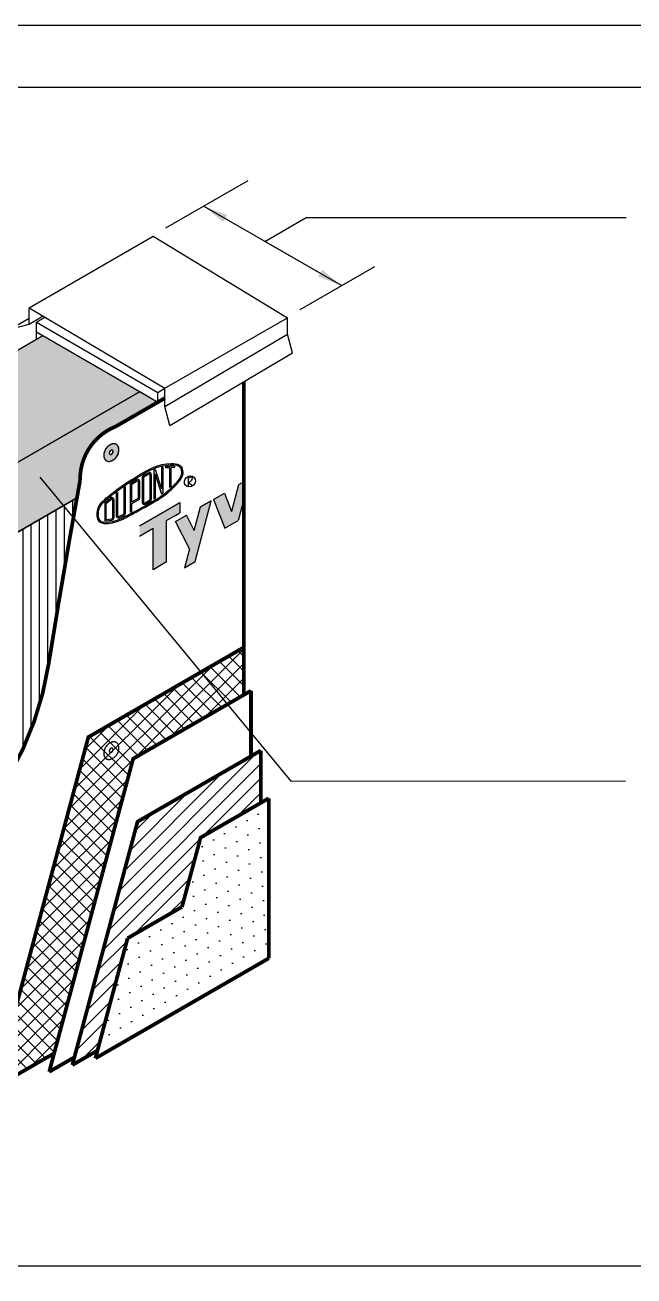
# Model space of a CAD drawing. Extents: x 0 to 51, y 0 to 66.
# Drawn here: x 17.75 to 32.45, y 35.76 to 66 of the extents above; entities that cross this region are included whole.
import ezdxf

# ---------------------------------------------------------------- set-up
doc = ezdxf.new("R2010")
doc.units = 0
doc.header["$LTSCALE"] = 1.5
doc.header["$MEASUREMENT"] = 0
doc.linetypes.add('DASHED', pattern=[0.75, 0.5, -0.25])
doc.linetypes.add('HIDDEN', pattern=[0.375, 0.25, -0.125])
doc.layers.get('DEFPOINTS').update_dxf_attribs({"linetype": 'CONTINUOUS'})
for name, color, linetype in [('CLADDING', 252, 'CONTINUOUS'), ('DUPONTLOGO', 242, 'CONTINUOUS'), ('FASTENING', 7, 'CONTINUOUS'), ('STRUCTURE', 252, 'CONTINUOUS'), ('TEXT', 7, 'CONTINUOUS'), ('TITLE', 7, 'CONTINUOUS'), ('TYVEK', 160, 'DASHED'), ('TYVEK_TEXT', 182, 'CONTINUOUS'), ('W', 7, 'CONTINUOUS')]:
    doc.layers.add(name, color=color, linetype=linetype)
doc.styles.add('DETAILS', font='sanss___.ttf', dxfattribs={"height": 1})
doc.dimstyles.new('TYVEKDETAILS', dxfattribs={"dimscale": 6, "dimtxt": 1.5, "dimasz": 0.1, "dimexe": 0.75, "dimexo": 0.75, "dimgap": 0.75, "dimtad": 0, "dimtih": 1, "dimtoh": 1, "dimdec": 4, "dimzin": 0, "dimtxsty": 'DETAILS', "dimcen": 0.0625, "dimazin": 3, "dimtfac": 1, "dimtdec": 4, "dimtofl": 0, "dimtmove": 0, "dimatfit": 3, "dimtolj": 1, "dimtzin": 0})

# ---------------------------------------------------------------- blocks, each defined once
blk = doc.blocks.new('A$C1409495A')
at = {"layer": 'DUPONTLOGO', "color": 242}
for p, q in [((0.234, 0.524), (0.234, 0)), ((0.234, 0.262), (0.441, 0.129))]:
    blk.add_line(p, q, dxfattribs=at)
blk.add_ellipse((0.334, 0.336), major_axis=(0.26, 0.232), ratio=0.903174, dxfattribs=at)
blk.add_spline([(0.234, 0.524), (0.435, 0.597), (0.456, 0.456), (0.234, 0.262)], degree=3, dxfattribs=at)

msp = doc.modelspace()

# ---------------------------------------------------------------- hatches: boundary and pattern name
at = {"layer": 'CLADDING'}
h = msp.add_hatch(dxfattribs=at)
h.set_pattern_fill('ANSI37', color=256, scale=2, style=0)
h.set_pattern_definition([(45, (43.79849, 0.62175), (-0.1767767, 0.1767767), []), (135, (43.79849, 0.62175), (-0.1767767, -0.1767767), [])])
h.paths.add_polyline_path([(23.03, 49.809), (23.03, 50.957), (19.276, 48.789), (17.004, 40.311), (18.45, 41.146), (20.358, 48.266)])
h = msp.add_hatch(dxfattribs=at)
h.set_pattern_fill('ANSI31', color=256, scale=2, style=0)
h.set_pattern_definition([(45, (43.79849, 0.62175), (-0.1767767, 0.1767767), [])])
h.paths.add_polyline_path([(21.986, 46.359), (23.442, 47.2), (23.442, 48.464), (20.464, 46.745), (18.888, 40.862), (19.496, 41.213), (20.223, 43.927), (21.537, 44.685)])
h = msp.add_hatch(dxfattribs=at)
h.set_pattern_fill('DOTS', color=256, scale=5, angle=30, style=0)
h.set_pattern_definition([(30, (43.7985, 0.62175), (-0.0209335, 0.348758), [0, -0.3125])])
h.paths.add_polyline_path([(23.633, 47.31), (21.986, 46.359), (21.537, 44.685), (20.223, 43.927), (19.446, 41.025), (23.633, 43.442)])
at = {"layer": 'DUPONTLOGO', "linetype": 'CONTINUOUS'}
h = msp.add_hatch(color=256, dxfattribs=at)
edge = h.paths.add_edge_path()
edge.add_spline(control_points=[(20.513, 54.272), (20.624, 54.334), (20.847, 54.458), (21.143, 54.642), (21.349, 54.833), (21.49, 54.988), (21.585, 55.144), (21.555, 55.256), (21.542, 55.303)], knot_values=[0, 0, 0, 0, 0.37945, 0.765311, 1.045294, 1.212741, 1.405874, 1.548688, 1.548688, 1.548688, 1.548688], degree=3, periodic=0)
edge.add_line((21.542, 55.303), (21.514, 55.288))
edge.add_spline(control_points=[(21.514, 55.288), (21.521, 55.259), (21.528, 55.232), (21.538, 55.155), (21.523, 55.109), (21.46, 55.003), (21.414, 54.95), (21.292, 54.822), (21.211, 54.746), (20.931, 54.533), (20.713, 54.419), (20.499, 54.3)], knot_values=[0.000251, 0.000251, 0.000251, 0.000251, 0.043444, 0.043444, 0.130739, 0.130739, 0.235452, 0.235452, 0.402656, 0.402656, 0.770536, 0.770536, 0.770536, 0.770536], degree=3, periodic=0)
edge.add_line((20.499, 54.3), (20.513, 54.272))
edge = h.paths.add_edge_path()
edge.add_spline(control_points=[(19.485, 54.116), (19.489, 54.088), (19.513, 53.936), (19.781, 53.943), (19.944, 53.991), (19.983, 54.004)], knot_values=[0, 0, 0, 0, 0.08117, 0.439611, 0.562121, 0.562121, 0.562121, 0.562121], degree=3, periodic=0)
edge.add_line((19.983, 54.004), (19.972, 54.034))
edge.add_spline(control_points=[(19.972, 54.034), (19.953, 54.027), (19.934, 54.021), (19.83, 53.992), (19.722, 53.975), (19.6, 53.994), (19.568, 54.008), (19.53, 54.047), (19.523, 54.077), (19.516, 54.118)], knot_values=[0.001175, 0.001175, 0.001175, 0.001175, 0.031746, 0.031746, 0.158032, 0.158032, 0.220129, 0.220129, 0.281052, 0.281052, 0.281052, 0.281052], degree=3, periodic=0)
edge.add_spline(control_points=[(19.516, 54.118), (19.516, 54.196), (19.518, 54.268), (19.572, 54.39), (19.621, 54.446), (19.763, 54.577), (19.857, 54.649), (20.033, 54.783), (20.122, 54.846), (20.315, 54.973), (20.418, 55.036), (20.521, 55.099)], knot_values=[0.001205, 0.001205, 0.001205, 0.001205, 0.114856, 0.114856, 0.229711, 0.229711, 0.398491, 0.398491, 0.567271, 0.567271, 0.747926, 0.747926, 0.747926, 0.747926], degree=3, periodic=0)
edge.add_spline(control_points=[(20.521, 55.099), (20.658, 55.18), (20.793, 55.26), (21.025, 55.339), (21.111, 55.356), (21.291, 55.37), (21.394, 55.376), (21.476, 55.326), (21.494, 55.308), (21.514, 55.288)], knot_values=[0, 0, 0, 0, 0.237846, 0.237846, 0.375936, 0.375936, 0.514027, 0.514027, 0.556048, 0.556048, 0.556048, 0.556048], degree=3, periodic=0)
edge.add_line((21.514, 55.288), (21.542, 55.303))
edge.add_spline(control_points=[(21.542, 55.303), (21.521, 55.325), (21.454, 55.397), (21.266, 55.403), (21.055, 55.383), (20.788, 55.294), (20.615, 55.191), (20.505, 55.126)], knot_values=[0, 0, 0, 0, 0.088114, 0.289364, 0.514781, 0.737253, 1.119814, 1.119814, 1.119814, 1.119814], degree=3, periodic=0)
edge.add_spline(control_points=[(20.505, 55.126), (20.372, 55.044), (20.108, 54.883), (19.772, 54.625), (19.485, 54.377), (19.485, 54.181), (19.485, 54.116)], knot_values=[0, 0, 0, 0, 0.465326, 0.922773, 1.307044, 1.495853, 1.495853, 1.495853, 1.495853], degree=3, periodic=0)
h = msp.add_hatch(color=256, dxfattribs=at)
h.paths.add_polyline_path([(19.888, 54.532, 0.63901), (19.811, 54.567), (19.67, 54.447), (19.67, 54.017), (19.847, 54.036, 0.382353), (19.888, 54.083)])
h.paths.add_polyline_path([(19.701, 54.433), (19.831, 54.543, -0.63901), (19.857, 54.532), (19.857, 54.083, -0.382353), (19.843, 54.067), (19.701, 54.051)], flags=16)
h.paths.add_polyline_path([(19.982, 54.703), (19.951, 54.681), (19.951, 54.133, 0.546266), (20.017, 54.09), (20.142, 54.147, 0.293439), (20.17, 54.19), (20.17, 54.839), (20.138, 54.818), (20.138, 54.19, -0.293439), (20.129, 54.175), (20.004, 54.118, -0.546266), (19.982, 54.133)])
h.paths.add_polyline_path([(20.326, 54.438), (20.489, 54.526, 0.275801), (20.513, 54.567), (20.513, 54.973, 0.588096), (20.442, 55.013), (20.295, 54.922), (20.295, 54.226), (20.326, 54.243)])
h.paths.add_polyline_path([(20.326, 54.474), (20.326, 54.904), (20.458, 54.986, -0.588096), (20.482, 54.973), (20.482, 54.567, -0.275801), (20.474, 54.554)], flags=16)
h.paths.add_polyline_path([(20.795, 55.136, 0.570599), (20.725, 55.177), (20.6, 55.108, 0.2734), (20.576, 55.067), (20.576, 54.458, 0.573672), (20.646, 54.418), (20.771, 54.488, 0.270913), (20.795, 54.529)])
h.paths.add_polyline_path([(20.607, 55.067, -0.2734), (20.615, 55.081), (20.74, 55.15, -0.570599), (20.763, 55.136), (20.763, 54.529, -0.270913), (20.755, 54.515), (20.63, 54.445, -0.573672), (20.607, 54.458)], flags=16)
h.paths.add_polyline_path([(20.888, 55.147), (21.045, 54.662), (21.076, 54.683), (21.076, 55.314), (21.045, 55.304), (21.045, 54.792), (20.888, 55.254), (20.857, 55.244), (20.857, 54.538), (20.888, 54.559)])
h.paths.add_polyline_path([(21.265, 55.299), (21.357, 55.303), (21.357, 55.335), (21.138, 55.325), (21.138, 55.294), (21.234, 55.298), (21.234, 54.82), (21.265, 54.849)])
h = msp.add_hatch(color=256, dxfattribs=at)
edge = h.paths.add_edge_path()
edge.add_spline(control_points=[(19.983, 54.004), (20.057, 54.031), (20.223, 54.117), (20.403, 54.213), (20.513, 54.272)], knot_values=[0.562121, 0.562121, 0.562121, 0.562121, 0.795518, 1.164247, 1.164247, 1.164247, 1.164247], degree=3, periodic=0)
edge.add_line((20.513, 54.272), (20.499, 54.3))
edge.add_spline(control_points=[(20.499, 54.3), (20.376, 54.234), (20.253, 54.168), (20.084, 54.08), (20.031, 54.055), (19.972, 54.034)], knot_values=[0.281052, 0.281052, 0.281052, 0.281052, 0.486409, 0.486409, 0.582124, 0.582124, 0.582124, 0.582124], degree=3, periodic=0)
edge.add_line((19.972, 54.034), (19.983, 54.004))
at = {"layer": 'STRUCTURE', "linetype": 'CONTINUOUS'}
for points in [[(20.519, 57.138), (18.177, 58.49), (14.891, 56.589), (17.231, 55.238)], [(19.936, 56.296), (20.951, 56.882), (20.519, 57.138), (17.231, 55.237), (17.231, 53.551), (18.999, 54.572, -0.000538), (19.077, 55.002, -0.3124)]]:
    msp.add_hatch(color=256, dxfattribs=at).paths.add_polyline_path(points)
h = msp.add_hatch(color=256, dxfattribs=at)
h.paths.add_polyline_path([(20.008, 55.767, 0.546252), (19.835, 55.867, 0.345825), (19.651, 55.569, 0.556012), (19.835, 55.467, 0.353716)])
h.paths.add_polyline_path([(19.828, 55.624, -0.556012), (19.782, 55.65, -0.345825), (19.828, 55.724, -0.546252), (19.871, 55.699, -0.353716)], flags=16)
at = {"layer": 'TYVEK', "linetype": 'CONTINUOUS'}
h = msp.add_hatch(dxfattribs=at)
h.set_pattern_fill('_USER', color=23, scale=0.2, angle=90, style=0, pattern_type=0)
h.set_pattern_definition([(90, (49.09751, 4.925), (-0.2, 1e-17), [])])
edge = h.paths.add_edge_path()
edge.add_line((19.001, 54.573), (17.231, 53.551))
edge.add_line((17.231, 53.551), (17.231, 54.66))
edge.add_line((17.231, 54.66), (16.216, 54.074))
edge.add_arc((17.466, 51.909), 2.5, 120, 158.659)
edge.add_arc((7.364, 55.856), 8.345, 298.553, 338.659, ccw=False)
edge.add_line((11.353, 48.525), (11.353, 37.048))
edge.add_line((11.353, 37.048), (13.627, 38.361))
edge.add_line((13.627, 38.361), (13.627, 44.595))
edge.add_arc((10.725, 51.676), 7.653, 292.2869, 329.0153)
edge.add_ellipse((17.347, 47.859), major_axis=(0.104, 0.093), ratio=0.903174, start_angle=16.4992, end_angle=203.9304, ccw=False)
edge.add_arc((10.725, 51.676), 7.653, 331.0752, 350.3647)
edge.add_arc((829.519, -89.396), 823.205, 169.927891, 170.223045, ccw=False)
edge = h.paths.add_edge_path(flags=16)
edge.add_ellipse((17.123, 49.87), major_axis=(0.104, 0.093), ratio=0.903174, start_angle=0, end_angle=360)
edge = h.paths.add_edge_path(flags=16)
edge.add_spline(control_points=[(17.083, 49.945), (17.115, 49.967), (17.169, 50.003), (17.182, 49.884), (17.123, 49.858), (17.083, 49.84)], knot_values=[0, 0, 0, 0, 0.085242, 0.142074, 0.260157, 0.260157, 0.260157, 0.260157], degree=3, periodic=0)
edge.add_line((17.083, 49.84), (17.083, 49.945))
edge = h.paths.add_edge_path(flags=16)
edge.add_spline(control_points=[(15.95, 48.716), (15.936, 48.804), (15.91, 48.966), (15.661, 48.981), (15.439, 48.945), (15.235, 48.787), (15.175, 48.533), (15.203, 48.379), (15.218, 48.294)], knot_values=[0, 0, 0, 0, 0.233104, 0.433297, 0.641198, 0.928181, 1.133838, 1.392957, 1.392957, 1.392957, 1.392957], degree=3, periodic=0)
edge.add_spline(control_points=[(15.218, 48.294), (15.239, 48.244), (15.305, 48.093), (15.662, 48.102), (15.928, 48.328), (15.944, 48.543), (15.95, 48.623)], knot_values=[0, 0, 0, 0, 0.153129, 0.468425, 0.865016, 1.098191, 1.098191, 1.098191, 1.098191], degree=3, periodic=0)
edge = h.paths.add_edge_path(flags=0)
edge.add_spline(control_points=[(15.387, 48.579), (15.373, 48.593), (15.373, 48.613), (15.374, 48.676), (15.397, 48.718), (15.457, 48.774), (15.542, 48.814), (15.645, 48.829), (15.716, 48.819), (15.718, 48.767)], knot_values=[0.169335, 0.169335, 0.169335, 0.169335, 0.236034, 0.236034, 0.350719, 0.350719, 0.465405, 0.465405, 0.543701, 0.543701, 0.543701, 0.543701], degree=3, periodic=0)
h.paths.add_polyline_path([(16.47, 47.904, 0.022861), (16.462, 47.896, -0.005026)], flags=16)
h.paths.add_polyline_path([(16.662, 47.945, -0.000944), (16.662, 47.859, -0.271128), (16.595, 47.807, -0.43828), (16.547, 47.847, -0.303877), (16.566, 47.892, -0.108109)], flags=16)
edge = h.paths.add_edge_path(flags=16)
edge.add_ellipse((13.741, 48.687), major_axis=(0.104, 0.093), ratio=0.903174, start_angle=213.8665, end_angle=360, ccw=False)
edge.add_ellipse((13.741, 48.687), major_axis=(0.104, 0.093), ratio=0.903174, start_angle=0, end_angle=213.8665, ccw=False)
edge = h.paths.add_edge_path(flags=16)
edge.add_spline(control_points=[(13.701, 48.763), (13.733, 48.784), (13.787, 48.821), (13.8, 48.702), (13.741, 48.676), (13.701, 48.658)], knot_values=[0, 0, 0, 0, 0.213104, 0.355185, 0.650392, 0.650392, 0.650392, 0.650392], degree=3, periodic=0)
edge.add_line((13.701, 48.658), (13.701, 48.763))
edge = h.paths.add_edge_path(flags=16)
edge.add_line((12.511, 48.016), (12.526, 47.989))
edge.add_spline(control_points=[(12.526, 47.989), (12.416, 47.93), (12.236, 47.833), (12.069, 47.748), (11.995, 47.721)], knot_values=[0.56212, 0.56212, 0.56212, 0.56212, 0.930849, 1.164247, 1.164247, 1.164247, 1.164247], degree=3, periodic=0)
edge.add_spline(control_points=[(11.498, 47.833), (11.502, 47.805), (11.526, 47.653), (11.793, 47.66), (11.956, 47.707), (11.995, 47.721)], knot_values=[0, 0, 0, 0, 0.08117, 0.439611, 0.56212, 0.56212, 0.56212, 0.56212], degree=3, periodic=0)
edge.add_line((11.995, 47.721), (11.985, 47.751))
edge.add_spline(control_points=[(11.529, 47.835), (11.535, 47.793), (11.543, 47.763), (11.581, 47.725), (11.612, 47.711), (11.734, 47.692), (11.843, 47.708), (11.947, 47.738), (11.966, 47.744), (11.985, 47.751)], knot_values=[0.001175, 0.001175, 0.001175, 0.001175, 0.062098, 0.062098, 0.124195, 0.124195, 0.250481, 0.250481, 0.281052, 0.281052, 0.281052, 0.281052], degree=3, periodic=0)
edge.add_spline(control_points=[(11.985, 47.751), (12.043, 47.772), (12.096, 47.797), (12.266, 47.884), (12.388, 47.951), (12.511, 48.016)], knot_values=[0.281052, 0.281052, 0.281052, 0.281052, 0.376766, 0.376766, 0.582124, 0.582124, 0.582124, 0.582124], degree=3, periodic=0)
edge = h.paths.add_edge_path(flags=16)
edge.add_spline(control_points=[(13.554, 49.02), (13.567, 48.973), (13.598, 48.861), (13.503, 48.705), (13.361, 48.55), (13.156, 48.359), (12.859, 48.175), (12.636, 48.05), (12.526, 47.989)], knot_values=[0, 0, 0, 0, 0.142813, 0.335947, 0.503394, 0.783377, 1.169237, 1.548688, 1.548688, 1.548688, 1.548688], degree=3, periodic=0)
edge.add_line((12.526, 47.989), (12.511, 48.016))
edge.add_spline(control_points=[(12.511, 48.016), (12.725, 48.136), (12.944, 48.25), (13.223, 48.463), (13.305, 48.539), (13.426, 48.667), (13.473, 48.72), (13.536, 48.826), (13.55, 48.872), (13.541, 48.949), (13.534, 48.976), (13.526, 49.004)], knot_values=[0.000251, 0.000251, 0.000251, 0.000251, 0.36813, 0.36813, 0.535334, 0.535334, 0.640047, 0.640047, 0.727343, 0.727343, 0.770536, 0.770536, 0.770536, 0.770536], degree=3, periodic=0)
edge.add_spline(control_points=[(13.526, 49.004), (13.507, 49.025), (13.489, 49.043), (13.407, 49.093), (13.303, 49.087), (13.123, 49.073), (13.038, 49.056), (12.806, 48.976), (12.67, 48.897), (12.534, 48.815)], knot_values=[0, 0, 0, 0, 0.042021, 0.042021, 0.180111, 0.180111, 0.318202, 0.318202, 0.556048, 0.556048, 0.556048, 0.556048], degree=3, periodic=0)
edge.add_spline(control_points=[(11.529, 47.835), (11.529, 47.913), (11.531, 47.984), (11.584, 48.107), (11.634, 48.163), (11.776, 48.293), (11.869, 48.365), (12.046, 48.5), (12.135, 48.563), (12.327, 48.689), (12.431, 48.752), (12.534, 48.815)], knot_values=[0.001205, 0.001205, 0.001205, 0.001205, 0.114856, 0.114856, 0.229711, 0.229711, 0.398491, 0.398491, 0.567271, 0.567271, 0.747926, 0.747926, 0.747926, 0.747926], degree=3, periodic=0)
edge.add_spline(control_points=[(12.534, 48.815), (12.67, 48.897), (12.806, 48.976), (13.038, 49.056), (13.123, 49.073), (13.303, 49.087), (13.407, 49.093), (13.489, 49.043), (13.507, 49.025), (13.526, 49.004)], knot_values=[0, 0, 0, 0, 0.237846, 0.237846, 0.375936, 0.375936, 0.514027, 0.514027, 0.556048, 0.556048, 0.556048, 0.556048], degree=3, periodic=0)
edge.add_spline(control_points=[(13.526, 49.004), (13.534, 48.976), (13.541, 48.949), (13.55, 48.872), (13.536, 48.826), (13.473, 48.72), (13.426, 48.667), (13.305, 48.539), (13.223, 48.463), (12.944, 48.25), (12.725, 48.136), (12.511, 48.016)], knot_values=[0.000251, 0.000251, 0.000251, 0.000251, 0.043444, 0.043444, 0.130739, 0.130739, 0.235452, 0.235452, 0.402656, 0.402656, 0.770536, 0.770536, 0.770536, 0.770536], degree=3, periodic=0)
edge.add_line((12.511, 48.016), (12.526, 47.989))
edge.add_spline(control_points=[(12.526, 47.989), (12.636, 48.05), (12.859, 48.175), (13.156, 48.359), (13.361, 48.55), (13.503, 48.705), (13.598, 48.861), (13.567, 48.973), (13.554, 49.02)], knot_values=[0, 0, 0, 0, 0.37945, 0.765311, 1.045294, 1.212741, 1.405874, 1.548688, 1.548688, 1.548688, 1.548688], degree=3, periodic=0)
edge.add_spline(control_points=[(13.554, 49.02), (13.534, 49.042), (13.466, 49.114), (13.278, 49.12), (13.067, 49.1), (12.801, 49.011), (12.627, 48.908), (12.518, 48.842)], knot_values=[0, 0, 0, 0, 0.088114, 0.289364, 0.514781, 0.737253, 1.119814, 1.119814, 1.119814, 1.119814], degree=3, periodic=0)
edge.add_spline(control_points=[(11.498, 47.833), (11.498, 47.898), (11.498, 48.094), (11.785, 48.341), (12.12, 48.6), (12.384, 48.761), (12.518, 48.842)], knot_values=[0, 0, 0, 0, 0.188809, 0.57308, 1.030527, 1.495853, 1.495853, 1.495853, 1.495853], degree=3, periodic=0)
edge.add_spline(control_points=[(12.518, 48.842), (12.627, 48.908), (12.801, 49.011), (13.067, 49.1), (13.278, 49.12), (13.466, 49.114), (13.534, 49.042), (13.554, 49.02)], knot_values=[0, 0, 0, 0, 0.38256, 0.605033, 0.83045, 1.0317, 1.119814, 1.119814, 1.119814, 1.119814], degree=3, periodic=0)
h.paths.add_polyline_path([(14.258, 48.22), (13.871, 46.746), (13.608, 46.595), (13.731, 47.059), (13.392, 47.72), (13.654, 47.871), (13.846, 47.498), (13.996, 48.068)], flags=16)
h.paths.add_polyline_path([(15.451, 47.257, -0.297026), (15.297, 46.961, -0.082009), (15.231, 46.929, -0.51314), (14.996, 47.053, -0.25764), (15.151, 47.342, -0.535021)], flags=16)
h.paths.add_polyline_path([(15.308, 47.208, -0.435984), (15.211, 47.052, -0.460567), (15.129, 47.097, -0.279751), (15.164, 47.217, -0.460315)], flags=0)
h.paths.add_polyline_path([(13.5, 48.176), (13.5, 47.926), (13.392, 47.864), (13.175, 47.739), (13.175, 46.739), (12.851, 46.551), (12.851, 47.551), (12.526, 47.364), (12.526, 47.614)], flags=16)
h.paths.add_polyline_path([(12.643, 48.162, -0.573672), (12.62, 48.175), (12.62, 48.793), (12.628, 48.798, 0.2734), (12.62, 48.784), (12.62, 48.175, 0.573672), (12.643, 48.162), (12.776, 48.236), (12.776, 48.246, -0.270913), (12.768, 48.232)], flags=16)
h.paths.add_polyline_path([(14.681, 46.828, 0.051704), (14.685, 46.816, -0.026409)], flags=16)
h.paths.add_polyline_path([(12.526, 48.69), (12.526, 48.284, -0.275801), (12.501, 48.243), (12.338, 48.155), (12.338, 47.959), (12.307, 47.943), (12.307, 48.638), (12.454, 48.73, -0.588096)], flags=16)
h.paths.add_polyline_path([(12.495, 48.69), (12.495, 48.275), (12.338, 48.191), (12.338, 48.621), (12.471, 48.703, -0.588096)], flags=0)
h.paths.add_polyline_path([(12.182, 48.556), (12.182, 47.906, -0.293439), (12.155, 47.864), (12.03, 47.807, -0.546266), (11.963, 47.849), (11.963, 48.398), (11.995, 48.42), (11.995, 47.849, 0.546266), (12.017, 47.835), (12.142, 47.892, 0.293439), (12.151, 47.906), (12.151, 48.535)], flags=16)
h.paths.add_polyline_path([(14.038, 46.68), (14.038, 46.227), (13.92, 46.159), (13.92, 46.213, -0.695971), (13.683, 46.164), (13.683, 46.476), (13.801, 46.544), (13.801, 46.258, 0.459826), (13.92, 46.308), (13.92, 46.612)], flags=16)
h.paths.add_polyline_path([(13.541, 46.594), (13.541, 46.391), (13.642, 46.449), (13.642, 46.313), (13.541, 46.255), (13.541, 46.107, -0.101498), (13.541, 46.119), (13.541, 46.255), (13.642, 46.313), (13.642, 46.449), (13.541, 46.391), (13.541, 46.594), (13.405, 46.516), (13.405, 46.313), (13.304, 46.254), (13.304, 46.118), (13.405, 46.177), (13.405, 46.027, -0.067693), (13.405, 46.055), (13.405, 46.177), (13.304, 46.118), (13.304, 46.254), (13.405, 46.313), (13.405, 46.516)], flags=16)
h.paths.add_polyline_path([(12.331, 47.437, -0.353716), (12.158, 47.137, -0.556012), (11.974, 47.238, -0.345825), (12.158, 47.537, -0.546252)], flags=16)
h.paths.add_polyline_path([(12.194, 47.369, -0.353716), (12.151, 47.294, -0.556012), (12.105, 47.319, -0.345825), (12.151, 47.394, -0.546252)], flags=0)
h.paths.add_polyline_path([(12.331, 41.641, -0.353716), (12.158, 41.341, -0.556012), (11.974, 41.443, -0.345825), (12.158, 41.741, -0.546252)], flags=16)
h.paths.add_polyline_path([(12.194, 41.573, -0.353716), (12.151, 41.498, -0.556012), (12.105, 41.524, -0.345825), (12.151, 41.598, -0.546252)], flags=0)
at = {"layer": 'TYVEK_TEXT'}
for points in [[(22.733, 54.244), (22.562, 54.686), (22.3, 54.534), (22.57, 53.835), (22.895, 54.022), (23.03, 54.528), (23.03, 54.956), (22.903, 54.883)], [(21.163, 53.022), (21.163, 54.022), (21.488, 54.21), (21.488, 54.46), (20.513, 53.897), (20.513, 53.647), (20.838, 53.835), (20.838, 52.835)], [(21.596, 52.878), (21.858, 53.029), (22.245, 54.503), (21.983, 54.351), (21.833, 53.781), (21.642, 54.154), (21.379, 54.003), (21.718, 53.343)]]:
    msp.add_hatch(color=256, dxfattribs=at).paths.add_polyline_path(points)

# ---------------------------------------------------------------- linework, layer by layer
at = {"layer": 'CLADDING', "const_width": 0.09}
for points in [[(18.45, 41.146), (17.004, 40.311), (19.276, 48.789), (23.03, 50.957)], [(23.03, 50.957), (23.03, 49.809)], [(18.33, 40.699), (20.358, 48.266), (23.204, 49.909)], [(23.204, 49.909), (23.204, 48.326)], [(18.888, 40.862), (20.464, 46.745), (23.442, 48.464)], [(23.442, 48.464), (23.442, 47.2)], [(21.537, 44.685), (21.986, 46.359), (23.633, 47.31)], [(23.633, 47.31), (23.633, 43.442)], [(20.223, 43.927), (21.537, 44.685)], [(19.446, 41.025), (20.223, 43.927)], [(19.446, 41.025), (23.633, 43.442)], [(18.888, 40.862), (19.496, 41.213)], [(18.33, 40.699), (18.938, 41.05)]]:
    msp.add_lwpolyline(points, dxfattribs=at)
at = {"layer": 'DEFPOINTS'}
msp.add_line((0, 66), (51, 66), dxfattribs=at)
at = {"layer": 'DUPONTLOGO'}
for p, q in [((21.357, 55.335), (21.138, 55.325)), ((21.357, 55.335), (21.357, 55.303)), ((20.576, 55.067), (20.576, 54.458)), ((20.6, 55.108), (20.725, 55.177)), ((20.607, 55.067), (20.607, 54.458)), ((20.615, 55.081), (20.74, 55.15)), ((20.763, 55.136), (20.763, 54.529)), ((20.795, 55.136), (20.795, 54.529)), ((20.888, 55.254), (20.857, 55.244)), ((20.857, 55.244), (20.857, 54.538)), ((20.888, 55.254), (21.045, 54.792)), ((20.888, 55.147), (21.045, 54.662)), ((20.888, 55.147), (20.888, 54.559)), ((21.076, 55.314), (21.045, 55.304)), ((21.045, 55.304), (21.045, 54.792)), ((21.076, 55.314), (21.076, 54.683)), ((21.138, 55.325), (21.138, 55.294)), ((21.234, 55.298), (21.138, 55.294)), ((21.234, 55.299), (21.234, 54.82)), ((21.359, 55.303), (21.265, 55.299)), ((21.265, 55.299), (21.265, 54.849)), ((20.17, 54.839), (20.138, 54.818)), ((20.138, 54.19), (20.138, 54.818)), ((20.17, 54.19), (20.17, 54.839)), ((20.295, 54.922), (20.442, 55.013)), ((20.295, 54.226), (20.295, 54.922)), ((20.326, 54.904), (20.458, 54.986)), ((20.326, 54.474), (20.326, 54.904)), ((20.482, 54.973), (20.482, 54.567)), ((20.513, 54.973), (20.513, 54.567)), ((21.265, 54.849), (21.234, 54.82)), ((19.67, 54.447), (19.811, 54.567)), ((19.67, 54.447), (19.67, 54.017)), ((19.701, 54.433), (19.831, 54.543)), ((19.701, 54.433), (19.701, 54.051)), ((19.857, 54.532), (19.857, 54.083)), ((19.888, 54.532), (19.888, 54.083)), ((19.951, 54.681), (19.982, 54.703)), ((19.951, 54.681), (19.951, 54.133)), ((19.982, 54.703), (19.982, 54.133)), ((20.326, 54.474), (20.474, 54.554)), ((20.326, 54.438), (20.489, 54.526)), ((20.326, 54.243), (20.326, 54.438)), ((20.63, 54.445), (20.755, 54.515)), ((20.646, 54.418), (20.771, 54.488)), ((20.888, 54.559), (20.857, 54.538)), ((21.076, 54.683), (21.045, 54.662)), ((20.004, 54.118), (20.129, 54.175)), ((20.017, 54.09), (20.142, 54.147)), ((20.295, 54.226), (20.326, 54.243)), ((20.499, 54.3), (20.513, 54.272)), ((20.513, 54.272), (20.499, 54.3)), ((19.67, 54.017), (19.847, 54.036)), ((19.701, 54.051), (19.843, 54.067)), ((19.983, 54.004), (19.972, 54.034))]:
    msp.add_line(p, q, dxfattribs=at)
for centre, radius, start, end in [((20.623, 55.067), 0.0469, 118.8361, 180), ((20.623, 55.067), 0.0156, 118.8361, 180), ((20.748, 55.136), 0.0469, 0, 118.8361), ((20.748, 55.136), 0.0156, 0, 118.8361), ((20.467, 54.973), 0.0469, 360, 121.8384), ((20.467, 54.973), 0.0156, 360, 121.8384), ((19.842, 54.532), 0.0469, 360, 130.3159), ((19.842, 54.532), 0.0156, 360, 130.3159), ((20.467, 54.567), 0.0156, 298.3244, 360), ((20.467, 54.567), 0.0469, 298.3244, 360), ((20.623, 54.458), 0.0469, 180, 299.3668), ((20.623, 54.458), 0.0156, 180, 299.3668), ((20.748, 54.529), 0.0156, 299.3668, 0), ((20.748, 54.529), 0.0469, 299.3668, 0), ((19.998, 54.133), 0.0469, 180, 294.5851), ((19.998, 54.133), 0.0156, 180, 294.5851), ((20.123, 54.19), 0.0156, 294.5851, 360), ((20.123, 54.19), 0.0469, 294.5851, 360), ((19.842, 54.083), 0.0156, 276.3021, 360), ((19.842, 54.083), 0.0469, 276.3021, 360)]:
    msp.add_arc(centre, radius, start, end, dxfattribs=at)
for points in [[(20.505, 55.126), (20.843, 55.306), (21.054, 55.374), (21.278, 55.399), (21.476, 55.363), (21.542, 55.303)], [(19.485, 54.116), (19.503, 54.304), (19.748, 54.6), (20.112, 54.876), (20.505, 55.126)], [(20.513, 54.272), (20.843, 54.459), (21.165, 54.672), (21.372, 54.861), (21.482, 54.987), (21.564, 55.162), (21.542, 55.303)], [(19.485, 54.116), (19.505, 54.037), (19.857, 53.969), (20.188, 54.099), (20.513, 54.272)]]:
    msp.add_spline(points, degree=3, dxfattribs=at)
for points, knots in [([(20.521, 55.099), (20.658, 55.18), (20.793, 55.26), (21.025, 55.339), (21.111, 55.356), (21.291, 55.37), (21.394, 55.376), (21.476, 55.326), (21.494, 55.308), (21.514, 55.288)], [0, 0, 0, 0, 0.2378462, 0.2378462, 0.3759363, 0.3759363, 0.5140265, 0.5140265, 0.5560477, 0.5560477, 0.5560477, 0.5560477]), ([(19.516, 54.118), (19.516, 54.196), (19.518, 54.268), (19.572, 54.39), (19.621, 54.446), (19.763, 54.577), (19.857, 54.649), (20.033, 54.783), (20.122, 54.846), (20.315, 54.973), (20.418, 55.036), (20.521, 55.099)], [0.0012046, 0.0012046, 0.0012046, 0.0012046, 0.1148557, 0.1148557, 0.2297113, 0.2297113, 0.3984913, 0.3984913, 0.5672713, 0.5672713, 0.7479263, 0.7479263, 0.7479263, 0.7479263]), ([(20.499, 54.3), (20.713, 54.419), (20.931, 54.533), (21.211, 54.746), (21.292, 54.822), (21.414, 54.95), (21.46, 55.003), (21.523, 55.109), (21.538, 55.155), (21.528, 55.232), (21.521, 55.259), (21.514, 55.288)], [0.0002506, 0.0002506, 0.0002506, 0.0002506, 0.3681301, 0.3681301, 0.5353339, 0.5353339, 0.6400473, 0.6400473, 0.7273425, 0.7273425, 0.7705356, 0.7705356, 0.7705356, 0.7705356]), ([(19.516, 54.118), (19.523, 54.077), (19.53, 54.047), (19.568, 54.008), (19.6, 53.994), (19.722, 53.975), (19.83, 53.992), (19.997, 54.039), (20.067, 54.072), (20.253, 54.168), (20.376, 54.234), (20.499, 54.3)], [0.0011746, 0.0011746, 0.0011746, 0.0011746, 0.0620976, 0.0620976, 0.1241952, 0.1241952, 0.2504808, 0.2504808, 0.3767663, 0.3767663, 0.5821236, 0.5821236, 0.5821236, 0.5821236])]:
    msp.add_open_spline(points, degree=3, knots=knots, dxfattribs=at)
at = {"layer": 'FASTENING', "linetype": 'HIDDEN'}
for points in [[(19.835, 55.867, -0.546252), (20.008, 55.767, -0.353716), (19.835, 55.467, -0.556012), (19.651, 55.569, -0.345825), (19.835, 55.867, -1)], [(19.828, 55.724, -0.546252), (19.871, 55.699, -0.353716), (19.828, 55.624, -0.556012), (19.782, 55.65, -0.345825), (19.828, 55.724, -1)], [(19.835, 48.663, -0.546252), (20.008, 48.563, -0.353716), (19.835, 48.263, -0.556012), (19.651, 48.365, -0.345825), (19.835, 48.663, -1)], [(19.828, 48.52, -0.546252), (19.871, 48.495, -0.353716), (19.828, 48.42, -0.556012), (19.782, 48.445, -0.345825), (19.828, 48.52, -1)]]:
    msp.add_lwpolyline(points, format="xyb", dxfattribs=at)
at = {"layer": 'FASTENING'}
for points in [[(19.65, 55.572, 0.563159), (19.835, 55.468, 0.355743), (20.008, 55.77, 0.538188), (19.835, 55.867, 0.342891)], [(19.782, 55.646, 0.385615), (19.814, 55.621, 0.411027), (19.871, 55.699, 0.546252), (19.828, 55.724, 0.35771)]]:
    msp.add_lwpolyline(points, format="xyb", close=True, dxfattribs=at)
at = {"layer": 'STRUCTURE', "linetype": 'CONTINUOUS'}
for p, q in [((17.848, 59.166), (20.84, 60.893)), ((20.84, 60.893), (24.081, 58.924)), ((17.848, 58.773), (17.848, 59.166)), ((17.848, 59.166), (21.122, 57.22)), ((17.848, 58.773), (17.848, 59.166)), ((17.848, 58.773), (18.184, 58.967)), ((17.391, 58.65), (17.848, 58.915)), ((17.391, 58.65), (17.848, 58.773)), ((18.02, 58.818), (18.23, 58.939)), ((18.02, 58.818), (20.951, 57.121)), ((18.02, 58.581), (18.02, 58.818)), ((18.02, 58.581), (18.02, 58.818)), ((21.122, 57.22), (24.081, 58.924)), ((24.081, 58.531), (24.081, 58.924)), ((18.02, 58.581), (20.679, 57.046)), ((21.122, 56.781), (24.081, 58.531)), ((24.203, 58.073), (24.081, 58.531)), ((21.244, 56.323), (24.203, 58.073)), ((20.951, 57.121), (21.122, 57.22)), ((21.122, 56.781), (21.122, 57.22)), ((21.122, 56.781), (21.122, 57.22)), ((20.519, 57.138), (20.951, 56.882)), ((20.951, 56.882), (20.951, 57.121)), ((20.951, 56.882), (21.122, 56.981)), ((21.244, 56.323), (21.122, 56.781)), ((19.033, 54.591), (17.231, 53.551))]:
    msp.add_line(p, q, dxfattribs=at)
at = {"layer": 'STRUCTURE', "color": 7, "linetype": 'CONTINUOUS'}
for p, q in [((18.177, 58.49), (14.887, 56.586)), ((17.231, 55.238), (20.519, 57.138)), ((17.231, 55.237), (20.519, 57.138)), ((17.231, 53.551), (19.033, 54.591))]:
    msp.add_line(p, q, dxfattribs=at)
at = {"layer": 'STRUCTURE', "color": 7}
for p in [(18.02, 58.4), (18.171, 58.487)]:
    msp.add_line(p, (18.02, 58.574), dxfattribs=at)
at = {"layer": 'TEXT'}
for p, q in [((21.149, 61.094), (23.139, 62.243)), ((23.539, 60.77), (24.534, 61.344)), ((24.534, 61.344), (32.26, 61.344)), ((24.39, 59.125), (26.192, 60.166))]:
    msp.add_line(p, q, dxfattribs=at)
at = {"layer": 'TITLE', "linetype": 'CONTINUOUS'}
msp.add_line((49.5, 36), (1.5, 36), dxfattribs=at)
at = {"layer": 'TYVEK', "const_width": 0.09}
msp.add_lwpolyline([(23.03, 50.957), (23.03, 57.379)], dxfattribs=at)
for points in [[(18.317, 50.559, -0.005548), (19.077, 55.002, -0.3124), (19.936, 56.296), (21.122, 56.981)], [(18.317, 50.559, 0.001582), (18.317, 50.559, -0.262091), (13.627, 44.595), (13.627, 38.361)]]:
    msp.add_lwpolyline(points, format="xyb", dxfattribs=at)
at = {"layer": 'TYVEK_TEXT'}
for p, q in [((22.903, 54.883), (22.733, 54.244)), ((23.03, 54.956), (22.903, 54.883)), ((23.03, 54.528), (23.03, 54.956)), ((20.513, 53.897), (21.488, 54.46)), ((21.488, 54.46), (21.488, 54.21)), ((21.858, 53.029), (22.245, 54.503)), ((21.983, 54.351), (22.245, 54.503)), ((22.245, 54.503), (21.983, 54.351)), ((22.3, 54.534), (22.562, 54.686)), ((22.3, 54.534), (22.57, 53.835)), ((22.562, 54.686), (22.733, 54.244)), ((23.03, 54.528), (22.895, 54.022)), ((21.163, 54.022), (21.488, 54.21)), ((21.379, 54.147), (21.488, 54.21)), ((21.379, 54.003), (21.642, 54.154)), ((21.379, 54.003), (21.642, 54.154)), ((21.833, 53.781), (21.642, 54.154)), ((21.833, 53.781), (21.983, 54.351)), ((20.513, 53.647), (20.838, 53.835)), ((20.838, 52.835), (20.838, 53.835)), ((21.163, 53.022), (21.163, 54.022)), ((21.718, 53.343), (21.379, 54.003)), ((22.57, 53.835), (22.895, 54.022)), ((21.718, 53.343), (21.596, 52.878)), ((21.163, 53.022), (20.838, 52.835)), ((21.596, 52.878), (21.858, 53.029))]:
    msp.add_line(p, q, dxfattribs=at)
at = {"layer": 'W'}
msp.add_lwpolyline([(1.5, 64.5), (49.5, 64.5), (49.5, 1.5), (1.5, 1.5)], close=True, dxfattribs=at)

# ---------------------------------------------------------------- block references
at = {"layer": 'DUPONTLOGO', "xscale": 0.4000000000000057, "yscale": 0.3999999999999986, "zscale": 0.3999999999999999}
msp.add_blockref('A$C1409495A', (21.595, 54.836), dxfattribs=at)

# ---------------------------------------------------------------- leaders
at = {"layer": 'TEXT'}
for points, override in [([(22.063, 61.622), (24.791, 60.047)], {"dimgap": 0.75, "dimtad": 0, "dimfxl": 3}), ([(25.392, 59.703), (23.539, 60.77)], {"dimfxl": 3}), ([(18.104, 55.069), (24.166, 47.723), (32.244, 47.729)], {"dimgap": 0.75, "dimtad": 0, "dimfxl": 3})]:
    msp.add_leader(points, dimstyle='TYVEKDETAILS', override=override, dxfattribs=at)

doc.saveas('drawing.dxf')
